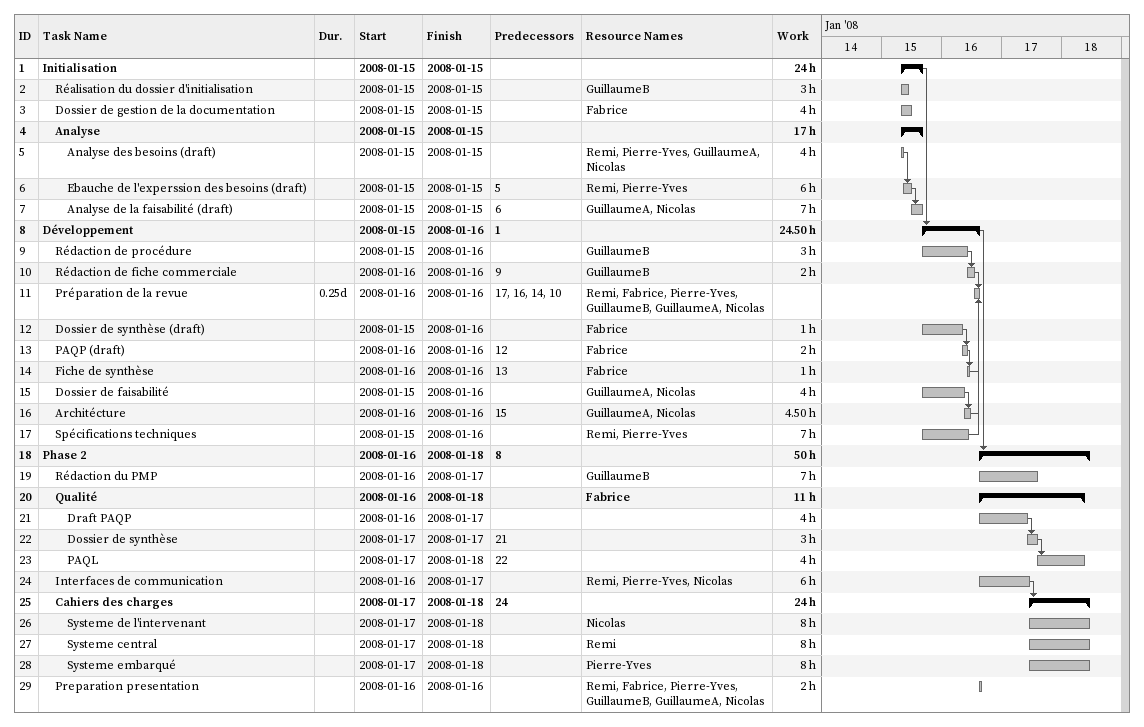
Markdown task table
| ID | Level | Task | Duration | Start | Finish | Predecessors | Resources | Work (h) |
|---|---|---|---|---|---|---|---|---|
| 1 | 1 | **Initialisation** |  | 2008-01-15 | 2008-01-15 |  |  | 24 |
| 2 | 2 | Réalisation du dossier d'initialisation |  | 2008-01-15 | 2008-01-15 |  | GuillaumeB | 3 |
| 3 | 2 | Dossier de gestion de la documentation |  | 2008-01-15 | 2008-01-15 |  | Fabrice | 4 |
| 4 | 2 | **Analyse** |  | 2008-01-15 | 2008-01-15 |  |  | 17 |
| 5 | 3 | Analyse des besoins (draft) |  | 2008-01-15 | 2008-01-15 |  | Remi, Pierre-Yves, GuillaumeA, Nicolas | 4 |
| 6 | 3 | Ebauche de l'experssion des besoins (draft) |  | 2008-01-15 | 2008-01-15 | 5 | Remi, Pierre-Yves | 6 |
| 7 | 3 | Analyse de la faisabilité (draft) |  | 2008-01-15 | 2008-01-15 | 6 | GuillaumeA, Nicolas | 7 |
| 8 | 1 | **Développement** |  | 2008-01-15 | 2008-01-16 | 1 |  | 24.50 |
| 9 | 2 | Rédaction de procédure |  | 2008-01-15 | 2008-01-16 |  | GuillaumeB | 3 |
| 10 | 2 | Rédaction de fiche commerciale |  | 2008-01-16 | 2008-01-16 | 9 | GuillaumeB | 2 |
| 11 | 2 | Préparation de la revue | 0.25d | 2008-01-16 | 2008-01-16 | 17, 16, 14, 10 | Remi, Fabrice, Pierre-Yves, GuillaumeB, GuillaumeA, Nicolas |  |
| 12 | 2 | Dossier de synthèse (draft) |  | 2008-01-15 | 2008-01-16 |  | Fabrice | 1 |
| 13 | 2 | PAQP (draft) |  | 2008-01-16 | 2008-01-16 | 12 | Fabrice | 2 |
| 14 | 2 | Fiche de synthèse |  | 2008-01-16 | 2008-01-16 | 13 | Fabrice | 1 |
| 15 | 2 | Dossier de faisabilité |  | 2008-01-15 | 2008-01-16 |  | GuillaumeA, Nicolas | 4 |
| 16 | 2 | Architécture |  | 2008-01-16 | 2008-01-16 | 15 | GuillaumeA, Nicolas | 4.50 |
| 17 | 2 | Spécifications techniques |  | 2008-01-15 | 2008-01-16 |  | Remi, Pierre-Yves | 7 |
| 18 | 1 | **Phase 2** |  | 2008-01-16 | 2008-01-18 | 8 |  | 50 |
| 19 | 2 | Rédaction du PMP |  | 2008-01-16 | 2008-01-17 |  | GuillaumeB | 7 |
| 20 | 2 | **Qualité** |  | 2008-01-16 | 2008-01-18 |  | Fabrice | 11 |
| 21 | 3 | Draft PAQP |  | 2008-01-16 | 2008-01-17 |  |  | 4 |
| 22 | 3 | Dossier de synthèse |  | 2008-01-17 | 2008-01-17 | 21 |  | 3 |
| 23 | 3 | PAQL |  | 2008-01-17 | 2008-01-18 | 22 |  | 4 |
| 24 | 2 | Interfaces de communication |  | 2008-01-16 | 2008-01-17 |  | Remi, Pierre-Yves, Nicolas | 6 |
| 25 | 2 | **Cahiers des charges** |  | 2008-01-17 | 2008-01-18 | 24 |  | 24 |
| 26 | 3 | Systeme de l'intervenant |  | 2008-01-17 | 2008-01-18 |  | Nicolas | 8 |
| 27 | 3 | Systeme central |  | 2008-01-17 | 2008-01-18 |  | Remi | 8 |
| 28 | 3 | Systeme embarqué |  | 2008-01-17 | 2008-01-18 |  | Pierre-Yves | 8 |
| 29 | 2 | Preparation presentation |  | 2008-01-16 | 2008-01-16 |  | Remi, Fabrice, Pierre-Yves, GuillaumeB, GuillaumeA, Nicolas | 2 |
